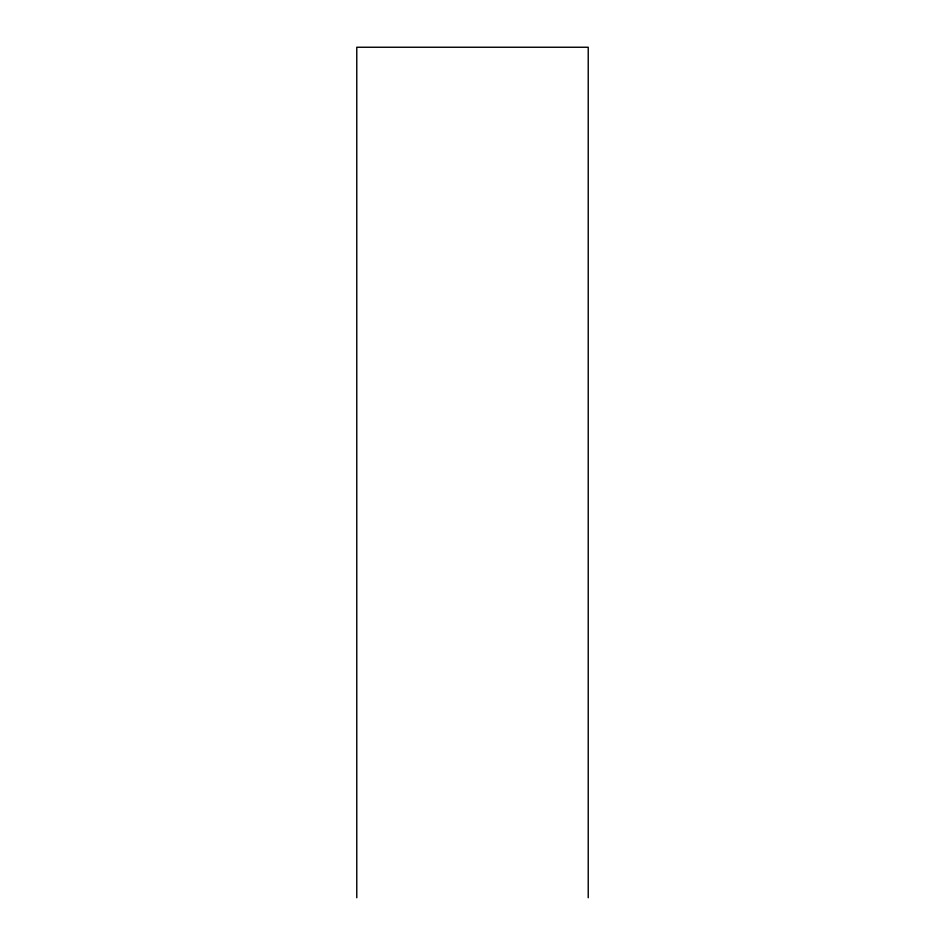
<?xml version="1.0" encoding="UTF-8"?>
<svg xmlns="http://www.w3.org/2000/svg" width="945" height="945" viewBox="0 0 945 945"><rect width="100%" height="100%" fill="white"/><g stroke="black" fill="none" stroke-linecap="round" stroke-linejoin="round"><path stroke-width="1.42" d="M588.227 897.75L588.227 47.25L356.773 47.25L356.773 897.75"/></g></svg>
